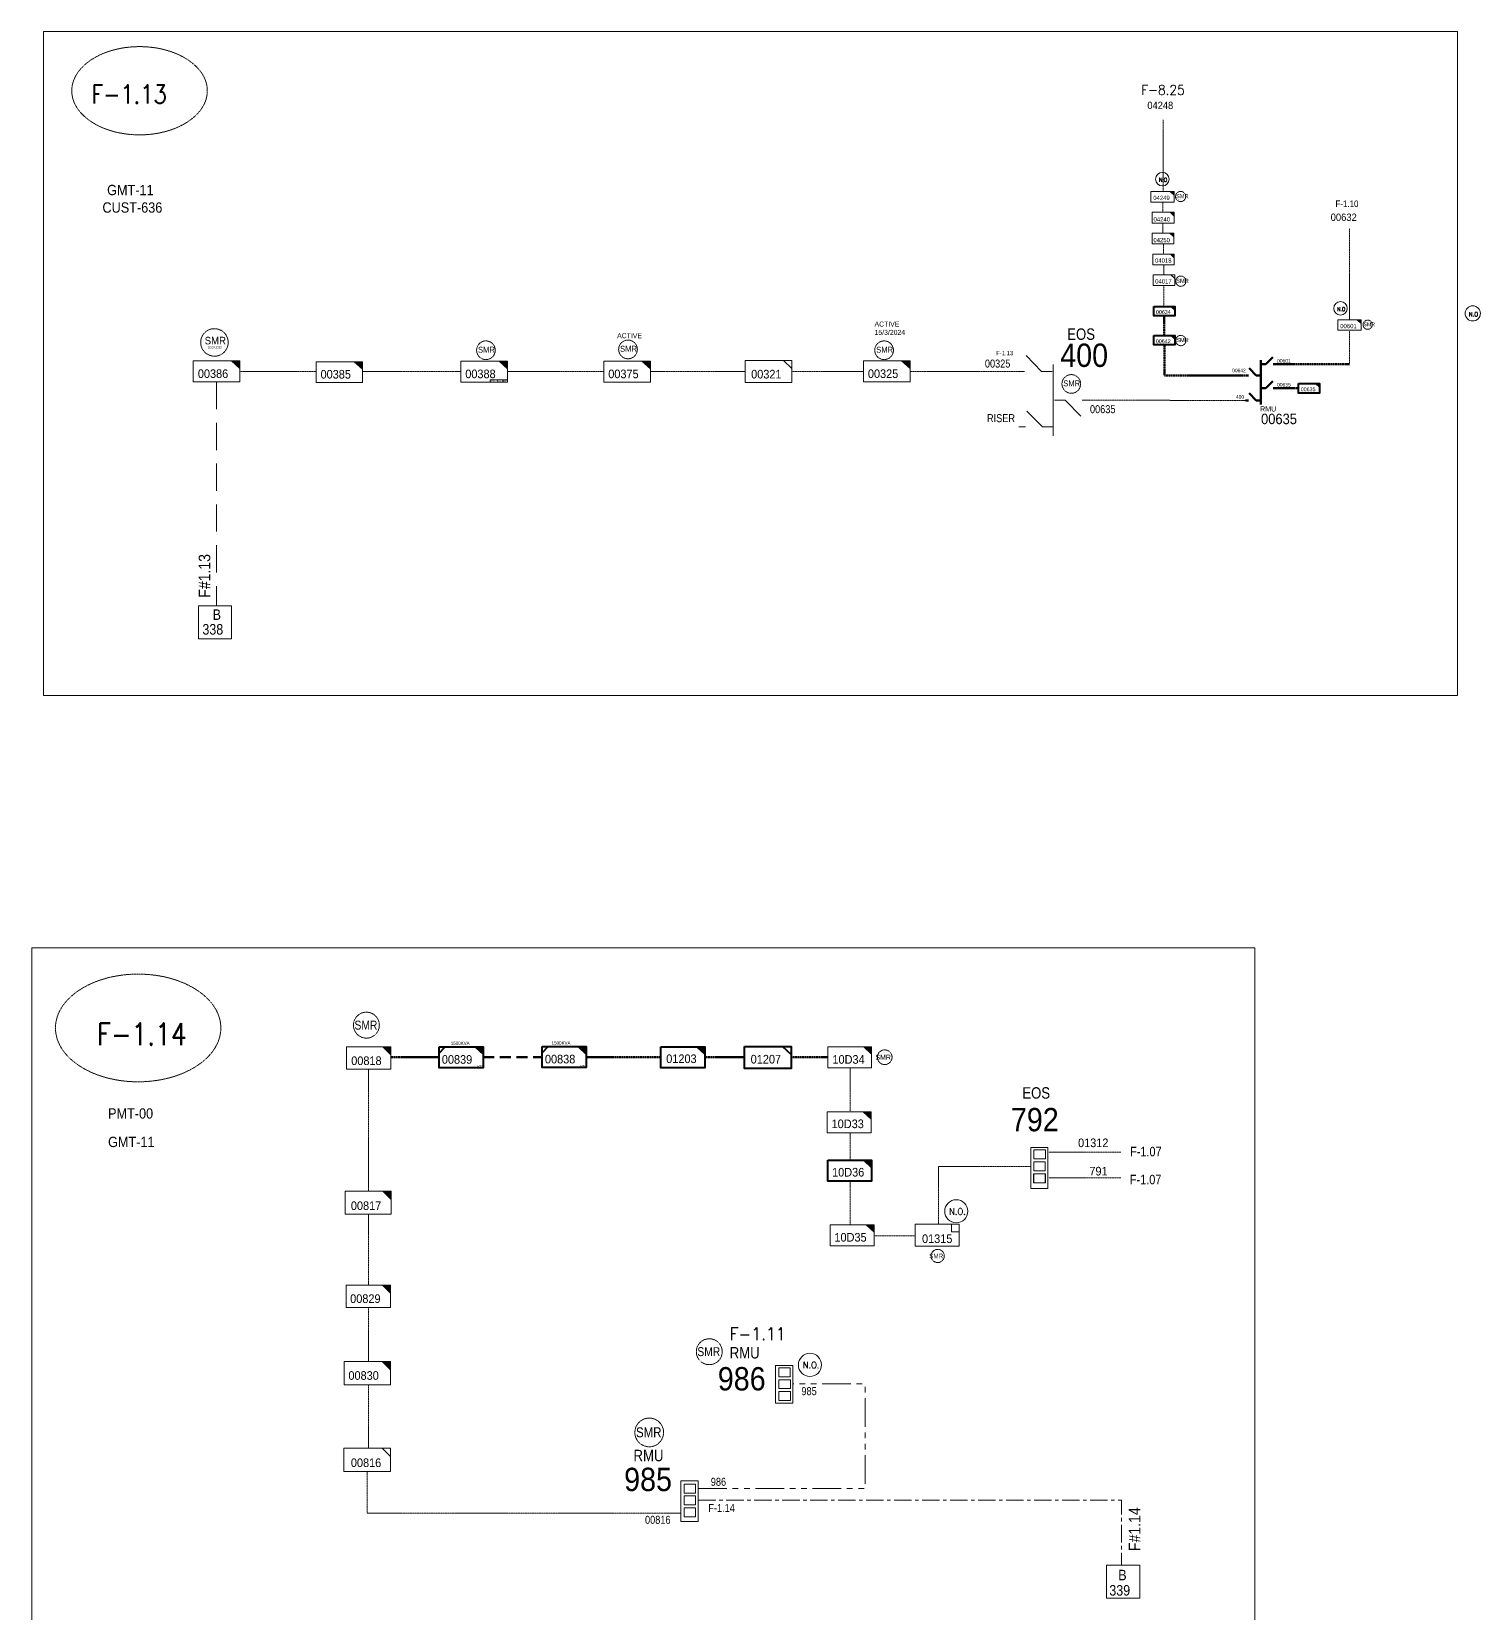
# Model space of a CAD drawing. Header units: metres. Extents: x 65984 to 144644, y -19036 to 23726.
# Drawn here: x 115226 to 116468, y 6545 to 7901 of the extents above; entities that cross this region are included whole.
import ezdxf
from ezdxf.enums import TextEntityAlignment as Align

# ---------------------------------------------------------------- set-up
doc = ezdxf.new("R2010")
doc.units = ezdxf.units.M
doc.header["$MEASUREMENT"] = 0
for name, pattern in [('( Center )', [2, 1.25, -0.25, 0.25, -0.25]), ('( Phantom )', [2.5, 1.25, -0.25, 0.25, -0.25, 0.25, -0.25]), ('DGN Style 3', [0.013877, 0, -0.013877]), ('HIDDEN2', [2381.25, 1587.5, -793.75])]:
    doc.linetypes.add(name, pattern=pattern)
doc.layers.get('0').update_dxf_attribs({"color": 95, "lineweight": 40})
for name, color, linetype, lineweight in [('CONTRACTOR NAME', 95, 'Continuous', 40), ('d_eos', 111, 'Continuous', 40), ('d_eos no', 121, 'Continuous', 40), ('d_switch', 95, 'Continuous', 40), ('d_tf no', 6, 'Continuous', 40), ('d_ug cable', 95, 'Continuous', 40), ('d_ug main line', 95, 'Continuous', 40), ('d_unit sub', 7, 'Continuous', 40), ('FDR  1  05', 172, 'Continuous', 40), ('FDR  1  16', 234, 'Continuous', 40), ('fedr no', 95, 'Continuous', 40), ('GRID STATION 01', 7, 'Continuous', 40), ('Level 37', 7, 'Continuous', 0), ('O H MAIN FEEDER', 4, 'Continuous', 100), ('SW N O', 114, 'Continuous', 30)]:
    doc.layers.add(name, color=color, linetype=linetype, lineweight=lineweight)
doc.styles.add('NASKHF', font='naskhf.shx', dxfattribs={"height": 8})
doc.styles.add('Style-Arial', font='arial.ttf')
doc.styles.add('Style-ENGINEERING', font='ENGINEERING.shx')
doc.styles.add('Style-msdefault', font='msdefault.shx')
doc.styles.add('Style-STANDARD', font='STANDARD.shx')

# ---------------------------------------------------------------- blocks, each defined once
blk = doc.blocks.new('TF_8')
at = {"color": 0, "linetype": 'ByBlock', "lineweight": -2}
blk.add_line((6.3, 4.95), (9.9, 1.35), dxfattribs=at)
blk.add_3dface([(-10.1, 4.95), (9.9, 4.95), (9.9, -5.05), (-10.1, -5.05)], dxfattribs=at)
blk = doc.blocks.new('exist.us-1000kva')
at = {"color": 0, "linetype": 'ByBlock', "lineweight": -2, "flags": 128}
blk.add_lwpolyline([(40, 12.9), (32.8, 20), (40, 20)], close=True, dxfattribs=at)
at = {"color": 0, "linetype": 'ByBlock', "lineweight": -2, "extrusion": (0, 0, -1)}
blk.add_solid([(-40, 12.9), (-32.8, 20), (-40, 20)], dxfattribs=at)
at = {"color": 0, "linetype": 'ByBlock', "lineweight": -2, "xscale": 2, "yscale": 2}
blk.add_blockref('TF_8', (20.2, 10.1), dxfattribs=at)
blk = doc.blocks.new('TF3')
at = {"color": 0, "linetype": 'ByBlock', "lineweight": -2}
for p, q in [((11.3, 9), (18.3, 9)), ((18.3, 9), (18.3, 2))]:
    blk.add_line(p, q, dxfattribs=at)
at = {"color": 0, "linetype": 'ByBlock', "lineweight": -2, "flags": 128}
blk.add_lwpolyline([(18.3, 2), (11.3, 2), (11.3, 9)], dxfattribs=at)
at = {"color": 0, "linetype": 'ByBlock', "lineweight": -2}
blk.add_3dface([(-21.7, 9), (18.3, 9), (18.3, -11), (-21.7, -11)], dxfattribs=at)
blk = doc.blocks.new('*U893')
at = {"layer": 'SW N O', "color": 3, "lineweight": 13}
blk.add_circle((0, 0), 16.8, dxfattribs=at)
at = {"layer": 'SW N O', "color": 3, "lineweight": 13, "style": 'Style-STANDARD'}
blk.add_text('N.O.', height=9.6, dxfattribs=at).set_placement((1.7, -0.2), align=Align.MIDDLE_CENTER)
blk = doc.blocks.new('*U3584')
at = {"layer": 'SW N O', "color": 3, "lineweight": 13, "ltscale": 0.426762}
blk.add_circle((0, 0), 16.8, dxfattribs=at)
at = {"layer": 'SW N O', "color": 3, "lineweight": 13, "insert": (1.7, -1.8), "char_height": 9.6, "attachment_point": 5, "line_spacing_factor": 0.6, "style": 'Style-STANDARD'}
blk.add_mtext('N.O', dxfattribs=at)
blk = doc.blocks.new('*U3621')
at = {"layer": 'SW N O', "color": 3, "lineweight": 13, "ltscale": 0.426762}
blk.add_circle((0, 0), 16.8, dxfattribs=at)
at = {"layer": 'SW N O', "color": 3, "lineweight": 13, "insert": (1.7, -1.8), "char_height": 9.6, "attachment_point": 5, "line_spacing_factor": 0.6, "style": 'Style-STANDARD'}
blk.add_mtext('N.O', dxfattribs=at)

msp = doc.modelspace()

# ---------------------------------------------------------------- linework, layer by layer
at = {"layer": 'CONTRACTOR NAME', "color": 2, "lineweight": 13, "ltscale": 0.498271, "flags": 128}
for points in [[(115630.2, 7600.3), (115619.4, 7600.3), (115619.4, 7602.2), (115630.2, 7602.2)], [(115634.2, 7600.3), (115630.2, 7600.3), (115630.2, 7602.2), (115634.2, 7602.2)]]:
    msp.add_lwpolyline(points, close=True, dxfattribs=at)
at = {"layer": 'd_eos', "color": 2, "linetype": 'Continuous', "lineweight": 13, "ltscale": 1.251149}
for p, q in [((116092.2, 7609.5), (116078.9, 7623.2)), ((116077.7, 7609.5), (116072.1, 7609.5)), ((116101.4, 7609.5), (116092.2, 7609.5)), ((116102.1, 7615.5), (116102.1, 7554.3)), ((116103.4, 7584.8), (116112.5, 7584.8)), ((116112.5, 7584.8), (116125.8, 7571.1)), ((116127.1, 7584.8), (116132.7, 7584.8)), ((116093, 7561.9), (116079.6, 7575.6)), ((116078.4, 7561.9), (116072.8, 7561.9)), ((116102.1, 7561.9), (116093, 7561.9))]:
    msp.add_line(p, q, dxfattribs=at)
at = {"layer": 'd_eos', "color": 7, "linetype": 'Continuous', "lineweight": 211, "ltscale": 0.563017}
for p, q in [((116276.2, 7606.1), (116270.2, 7612.3)), ((116280.3, 7581.3), (116280.3, 7619.2)), ((116280.3, 7615.8), (116284.4, 7615.8)), ((116284.4, 7615.8), (116290.4, 7621.9)), ((116290.9, 7615.8), (116293.4, 7615.8)), ((116269.6, 7606.1), (116267.1, 7606.1)), ((116280.3, 7606.1), (116276.2, 7606.1)), ((116280.3, 7595.1), (116284.4, 7595.1)), ((116284.4, 7595.1), (116290.4, 7601.2)), ((116290.9, 7595.1), (116293.4, 7595.1)), ((116269.6, 7584.7), (116267.1, 7584.7)), ((116276.2, 7584.7), (116270.2, 7590.9)), ((116280.3, 7584.7), (116276.2, 7584.7))]:
    msp.add_line(p, q, dxfattribs=at)
at = {"layer": 'd_ug cable', "color": 191, "linetype": 'DGN Style 3', "lineweight": 100}
msp.add_line((116293.4, 7595.1), (116312.6, 7595.1), dxfattribs=at)
at = {"layer": 'd_ug cable', "color": 40, "linetype": 'DGN Style 3', "lineweight": 13, "flags": 128}
msp.add_lwpolyline([(116196.4, 7763.9), (116196.4, 7825.3)], dxfattribs=at)
at = {"layer": 'd_ug cable', "color": 191, "linetype": 'DGN Style 3', "lineweight": 13, "flags": 128}
for points in [[(116196.3, 7746.1), (116196.3, 7746.1), (116196.2, 7754.6)], [(116196.3, 7728.1), (116196.3, 7728.1), (116196.2, 7736.7)], [(116196.7, 7710.2), (116196.7, 7710.2), (116196.7, 7718.8)], [(116197, 7692.5), (116197, 7692.5), (116196.9, 7701.1)], [(115404.9, 7609.5), (115470.1, 7609.5)], [(115510.1, 7609.5), (115594.7, 7609.5)], [(115634.2, 7609.5), (115716.8, 7609.5)], [(115756.8, 7609.5), (115838.2, 7609.5)], [(115878.2, 7609.5), (115939.4, 7609.5)], [(116267.1, 7584.7), (116132.8, 7584.8)]]:
    msp.add_lwpolyline(points, dxfattribs=at)
at = {"layer": 'd_ug cable', "color": 202, "linetype": 'DGN Style 3', "lineweight": 13, "flags": 128}
for points in [[(116356.3, 7654), (116356.3, 7732.2)], [(116356.2, 7615.8), (116356.3, 7644.1)]]:
    msp.add_lwpolyline(points, dxfattribs=at)
at = {"layer": 'd_ug cable', "color": 214, "linetype": 'DGN Style 3', "lineweight": 13, "flags": 128}
msp.add_lwpolyline([(116197, 7665.3), (116197, 7683.3)], dxfattribs=at)
at = {"layer": 'd_ug cable', "color": 191, "linetype": 'DGN Style 3', "lineweight": 100, "flags": 128}
for points in [[(116197.4, 7640.4), (116197.4, 7657.2)], [(116266.8, 7606.1), (116197.5, 7606.1), (116197.5, 7632.3)], [(116293.4, 7615.8), (116356.2, 7615.8)]]:
    msp.add_lwpolyline(points, dxfattribs=at)
at = {"layer": 'd_ug cable', "color": 2, "linetype": 'DGN Style 3', "lineweight": 13, "flags": 128}
msp.add_lwpolyline([(115979.4, 7609.5), (116072.1, 7609.5)], dxfattribs=at)
at = {"layer": 'd_ug cable', "color": 41, "linetype": 'DGN Style 3', "lineweight": 100, "flags": 128}
for points in [[(115534.2, 7021.5), (115575.7, 7021.5)], [(115701.7, 7021.5), (115765.8, 7021.5)], [(115803.4, 7021.5), (115837.4, 7021.5)], [(115877.4, 7021.5), (115908.9, 7021.5)]]:
    msp.add_lwpolyline(points, dxfattribs=at)
at = {"layer": 'd_ug cable', "color": 41, "linetype": 'HIDDEN2', "lineweight": 140, "ltscale": 0.006}
msp.add_lwpolyline([(115613.3, 7021.5), (115664.1, 7021.5)], dxfattribs=at)
at = {"layer": 'd_ug cable', "color": 41, "linetype": 'DGN Style 3', "lineweight": 13, "flags": 128}
for points in [[(115928.2, 7012.5), (115928.2, 6974.8)], [(115515.2, 6906.6), (115515.2, 7011.4)], [(115928.2, 6956.8), (115928.2, 6933.3)], [(116003.9, 6878.2), (116003.9, 6927.7), (116082.9, 6927.7)], [(115928.2, 6915.3), (115928.2, 6877.7)], [(115515.2, 6826.1), (115515.2, 6887)], [(115948.6, 6868.4), (115983.8, 6868.4)], [(115515.1, 6760.6), (115515.1, 6807)], [(115515.1, 6686.4), (115515.1, 6740.6)], [(115782.4, 6630.6), (115514, 6630.6), (115514, 6666.4)]]:
    msp.add_lwpolyline(points, dxfattribs=at)
at = {"layer": 'd_ug cable', "color": 9, "linetype": 'Continuous', "lineweight": 13, "flags": 128}
for points in [[(116082.9, 6909), (116082.9, 6944.1), (116097.6, 6944.1), (116097.6, 6909)], [(116085.6, 6934.3), (116085.6, 6942), (116095.6, 6942), (116095.6, 6934.3)], [(116085.6, 6931.8), (116095.4, 6931.8), (116095.4, 6924.1), (116085.6, 6924.1)], [(116085.4, 6913.8), (116085.4, 6921.5), (116095.4, 6921.5), (116095.4, 6913.8)], [(116085.6, 6921.5), (116095.6, 6921.5), (116095.6, 6913.9), (116085.6, 6913.9)]]:
    msp.add_lwpolyline(points, close=True, dxfattribs=at)
at = {"layer": 'd_ug cable', "color": 1, "linetype": 'DGN Style 3', "lineweight": 13, "flags": 128}
for points in [[(116160.1, 6940.2), (116098.4, 6940.2)], [(116160.1, 6918.2), (116098.4, 6918.2)]]:
    msp.add_lwpolyline(points, dxfattribs=at)
at = {"layer": 'd_ug cable', "color": 2, "linetype": 'Continuous', "lineweight": 13, "flags": 128}
for points in [[(115864.2, 6725), (115864.2, 6757.3), (115878.9, 6757.3), (115878.9, 6725)], [(115866.9, 6755.3), (115876.7, 6755.3), (115876.7, 6747.6), (115866.9, 6747.6)], [(115866.9, 6745), (115876.9, 6745), (115876.9, 6737.4), (115866.9, 6737.4)], [(115866.9, 6734.9), (115876.9, 6734.9), (115876.9, 6727.2), (115866.9, 6727.2)], [(115866.9, 6727.2), (115866.9, 6734.9), (115876.9, 6734.9), (115876.9, 6727.2)], [(115783, 6623.5), (115783, 6658.3), (115797.7, 6658.3), (115797.7, 6623.5)], [(115785.7, 6647.8), (115785.7, 6655.5), (115795.6, 6655.5), (115795.6, 6647.8)], [(115785.7, 6645.3), (115795.5, 6645.3), (115795.5, 6637.6), (115785.7, 6637.6)], [(115785.7, 6635), (115795.6, 6635), (115795.6, 6627.4), (115785.7, 6627.4)]]:
    msp.add_lwpolyline(points, close=True, dxfattribs=at)
at = {"layer": 'd_ug cable', "color": 2, "linetype": 'DGN Style 3', "lineweight": 13}
for centre, radius in [((116211.4, 7759.5), 4.41), ((116211.6, 7686.9), 4.41), ((116371.8, 7649.6), 3.97), ((115383, 7634.4), 11.8), ((115615.8, 7627.7), 8.01), ((115737.6, 7628.4), 8.01), ((115957.2, 7627.7), 8.01), ((116211.6, 7636), 4.41), ((116117.7, 7598.8), 8.01), ((115513.3, 7049), 11.1), ((115957.7, 7021.5), 6.3), ((116003.1, 6851.1), 5.67), ((115807.3, 6769), 11.1), ((115755.8, 6699.8), 12.3)]:
    msp.add_circle(centre, radius, dxfattribs=at)
at = {"layer": 'd_ug main line', "color": 191, "linetype": 'HIDDEN2', "lineweight": 13, "ltscale": 0.0147}
msp.add_lwpolyline([(115383.6, 7600.5), (115384.9, 7600.5), (115384.9, 7408.6)], dxfattribs=at)
at = {"layer": 'd_ug main line', "color": 41, "linetype": '( Phantom )', "lineweight": 13, "ltscale": 19.6, "flags": 128}
msp.add_lwpolyline([(115797.9, 6651.8), (115941, 6651.8), (115941, 6741.4), (115878.9, 6741.4)], dxfattribs=at)
at = {"layer": 'FDR  1  05', "color": 41, "linetype": 'Continuous', "lineweight": 40}
for p, q in [((115575.7, 7025), (115580.9, 7030.5)), ((115664.1, 7025.3), (115669.2, 7030.7))]:
    msp.add_line(p, q, dxfattribs=at)
at = {"layer": 'FDR  1  16', "color": 41, "linetype": '( Center )', "lineweight": 13, "ltscale": 12, "flags": 128}
msp.add_lwpolyline([(115797.8, 6641.7), (116160.6, 6641.7), (116160.6, 6586.1)], dxfattribs=at)
at = {"layer": 'fedr no', "color": 82, "linetype": 'DGN Style 3', "lineweight": 13, "true_color": 0x1dc70e}
for centre, major_axis in [((115318.8, 7850.2), (58.1, 0)), ((115317.6, 7046.6), (70.9, 0))]:
    msp.add_ellipse(centre, major_axis=major_axis, ratio=0.651175, dxfattribs=at)
at = {"layer": 'GRID STATION 01', "color": 191, "lineweight": 13, "ltscale": 0.379284, "flags": 128}
msp.add_lwpolyline([(115397.7, 7380.2), (115369.3, 7380.2), (115369.3, 7408.6), (115397.7, 7408.6)], close=True, dxfattribs=at)
at = {"layer": 'GRID STATION 01', "color": 41, "lineweight": 13, "ltscale": 0.379284, "flags": 128}
msp.add_lwpolyline([(116176.4, 6586.1), (116176.4, 6557.8), (116148, 6557.8), (116148, 6586.1)], close=True, dxfattribs=at)
at = {"layer": 'O H MAIN FEEDER', "color": 140, "linetype": 'Continuous', "lineweight": 13, "flags": 128}
for points in [[(115236.4, 7900.9), (116448.7, 7900.9), (116448.7, 7331.8), (115236.4, 7331.8)], [(115226.3, 7115.2), (116275.2, 7115.2), (116275.2, 6496.7), (115226.3, 6496.7)]]:
    msp.add_lwpolyline(points, close=True, dxfattribs=at)

# ---------------------------------------------------------------- block references
at = {"layer": 'd_unit sub', "color": 191, "linetype": 'Continuous', "lineweight": 13, "xscale": 0.4579493463957343, "yscale": 0.4579493463957343, "zscale": 0.4267622666565712, "rotation": 359.9999999999999}
msp.add_blockref('exist.us-1000kva', (116187.6, 7701), dxfattribs=at)
at = {"layer": 'd_unit sub', "color": 2, "linetype": 'Continuous', "lineweight": 13, "xscale": 0.9287120526246042, "yscale": 0.9287120526246042, "zscale": 0.4267622666565712, "rotation": 359.9999999999999}
msp.add_blockref('TF_8', (116197.2, 7687.9), dxfattribs=at)
at = {"layer": 'FDR  1  05', "color": 2, "linetype": 'Continuous', "lineweight": 13, "xscale": 0.5, "yscale": 0.45, "zscale": 0.4267622666565712}
for p in [(116186, 7754.8), (116346.3, 7644.9)]:
    msp.add_blockref('exist.us-1000kva', p, dxfattribs=at)
at = {"layer": 'FDR  1  05', "color": 191, "linetype": 'Continuous', "lineweight": 13, "xscale": 0.469928342256575, "yscale": 0.469928342256575, "zscale": 0.4267622666565712, "rotation": 359.9999999999999}
for p in [(116187, 7736.6), (116186.9, 7718.8)]:
    msp.add_blockref('exist.us-1000kva', p, dxfattribs=at)
at = {"layer": 'FDR  1  05', "color": 191, "linetype": 'Continuous', "lineweight": 40, "xscale": 0.45, "yscale": 0.405, "zscale": 0.3840860399909141}
for p in [(116188.5, 7657.2), (116312.6, 7591)]:
    msp.add_blockref('exist.us-1000kva', p, dxfattribs=at)
at = {"layer": 'FDR  1  05', "color": 2, "linetype": 'Continuous', "lineweight": 40, "xscale": 0.45, "yscale": 0.405, "zscale": 0.3840860399909141}
msp.add_blockref('exist.us-1000kva', (116188.5, 7632.3), dxfattribs=at)
at = {"layer": 'FDR  1  05', "color": 2, "linetype": 'Continuous', "lineweight": 13, "yscale": 0.9, "zscale": 0.8535245333131425}
for p in [(115364.9, 7600.5), (115594.2, 7600.3), (115716.8, 7600.3), (115939.4, 7600.5)]:
    msp.add_blockref('exist.us-1000kva', p, dxfattribs=at)
at = {"layer": 'FDR  1  05', "color": 191, "linetype": 'Continuous', "lineweight": 13, "yscale": 0.9, "zscale": 0.8535245333131425}
msp.add_blockref('exist.us-1000kva', (115470.1, 7599.9), dxfattribs=at)
at = {"layer": 'FDR  1  05', "color": 191, "linetype": 'Continuous', "lineweight": 13, "xscale": 2, "yscale": 1.9, "zscale": 0.8535245333131425}
msp.add_blockref('TF_8', (115858.4, 7609.6), dxfattribs=at)
at = {"layer": 'FDR  1  05', "color": 2, "linetype": 'Continuous', "lineweight": 13, "rotation": 359.9999999999999}
for name, p, xscale, yscale, zscale in [('exist.us-1000kva', (115496.2, 7011.4), 0.9509310187453988, 0.9509310187453988, 0.8535245333131425), ('exist.us-1000kva', (115908.9, 7012.5), 0.94, 0.9, 0.8535245333131425), ('TF3', (116004.3, 6869.8), 0.9474331800656152, 0.9474331800656152, 0.2601542777538454)]:
    msp.add_blockref(name, p, dxfattribs=dict(at, xscale=xscale, yscale=yscale, zscale=zscale))
at = {"layer": 'FDR  1  05', "color": 41, "linetype": 'Continuous', "lineweight": 40, "xscale": 0.94, "yscale": 0.9, "zscale": 0.8535245333131425, "rotation": 359.9999999999999}
for p in [(115575.7, 7012.5), (115664.1, 7012.7), (115765.8, 7012.5), (115908.9, 6915.3)]:
    msp.add_blockref('exist.us-1000kva', p, dxfattribs=at)
at = {"layer": 'FDR  1  05', "color": 41, "linetype": 'Continuous', "lineweight": 40, "xscale": 2, "yscale": 1.9, "zscale": 0.8535245333131425}
msp.add_blockref('TF_8', (115857.6, 7021.3), dxfattribs=at)
at = {"layer": 'FDR  1  05', "color": 41, "linetype": 'Continuous', "lineweight": 13, "zscale": 0.8535245333131425, "rotation": 359.9999999999999}
for p, xscale, yscale in [((115908.5, 6956.8), 0.94, 0.9), ((115495.2, 6886.9), 0.984906032814387, 0.984906032814387), ((115911, 6859.9), 0.94, 0.9), ((115496, 6807), 0.952348532824765, 0.952348532824765), ((115494.1, 6740.6), 0.9973563065527415, 0.9973563065527415)]:
    msp.add_blockref('exist.us-1000kva', p, dxfattribs=dict(at, xscale=xscale, yscale=yscale))
at = {"layer": 'FDR  1  05', "color": 41, "linetype": 'Continuous', "lineweight": 13, "xscale": 2, "yscale": 2, "zscale": 0.8535245333131425}
msp.add_blockref('TF_8', (115514.2, 6676.5), dxfattribs=at)
at = {"layer": 'SW N O', "color": 3, "lineweight": 13}
for name, p, xscale, yscale, zscale in [('*U3621', (116195.8, 7774.4), 0.3437540303649678, 0.3437540303649678, 0.3437540303649678), ('*U3621', (116348.5, 7663.6), 0.3437540303649678, 0.3437540303649678, 0.3437540303649678), ('*U3584', (116461.9, 7659.3), 0.3878182480161044, 0.3878182480161044, 0.3878182480161044), ('*U893', (116019.1, 6889.4), 0.5901389270844287, 0.5901389270844287, 0.5901389270844287), ('*U893', (115893.6, 6757.7), 0.5901389270844287, 0.5901389270844287, 0.5901389270844287)]:
    msp.add_blockref(name, p, dxfattribs=dict(at, xscale=xscale, yscale=yscale, zscale=zscale))

# ---------------------------------------------------------------- texts
at = {"layer": 'CONTRACTOR NAME', "color": 2, "lineweight": 13, "style": 'Style-msdefault', "width": 0.945946}
for s, height, p in [('2017.10.02', 1.29, (115619.8, 7601.9)), ('BDC', 1.14, (115630.9, 7601.8))]:
    msp.add_text(s, height=height, dxfattribs=at).set_placement(p, align=Align.TOP_LEFT)
at = {"layer": 'd_eos no', "color": 7, "linetype": 'Continuous', "lineweight": 13, "style": 'Style-Arial', "width": 0.88}
for s, height, p in [('GMT-11', 8.84, (115291, 7769.5)), ('CUST-636', 8.84, (115287, 7754.5)), ('PMT-00', 8.84, (115291.8, 6977.7)), ('792', 20, (116065.9, 6978)), ('GMT-11', 8.84, (115291.8, 6953.3))]:
    msp.add_text(s, height=height, dxfattribs=at).set_placement(p, align=Align.TOP_LEFT)
at = {"layer": 'd_eos no', "color": 2, "linetype": 'Continuous', "lineweight": 13, "style": 'Style-Arial', "width": 0.88}
for s, p in [('400', (116108.2, 7633.4)), ('986', (115814.6, 6755.8)), ('985', (115734.3, 6669.5))]:
    msp.add_text(s, height=20, dxfattribs=at).set_placement(p, align=Align.TOP_LEFT)
at = {"layer": 'd_eos no', "color": 7, "linetype": 'Continuous', "lineweight": 140, "style": 'Style-Arial', "width": 0.88}
msp.add_text('00635', height=9, dxfattribs=at).set_placement((116280.4, 7573.3), align=Align.TOP_LEFT)
at = {"layer": 'd_switch', "color": 1, "linetype": 'Continuous', "lineweight": 30, "style": 'Style-ENGINEERING', "width": 0.857143}
for p in [(116207.5, 7761.6), (116207.7, 7689), (116207.7, 7638.2)]:
    msp.add_text('SMR', height=3.51, rotation=0.0026, dxfattribs=at).set_placement(p, align=Align.TOP_LEFT)
at = {"layer": 'd_switch', "color": 2, "linetype": 'Continuous', "lineweight": 13, "style": 'Style-msdefault', "width": 0.9}
for s, height, p in [('F-1.10', 5.67, (116344.2, 7756.1)), ('F-1.13', 3.68, (116053.3, 7627.1))]:
    msp.add_text(s, height=height, rotation=360, dxfattribs=at).set_placement(p, align=Align.TOP_LEFT)
at = {"layer": 'd_switch', "color": 1, "linetype": 'Continuous', "lineweight": 30, "ltscale": 0.9, "style": 'Style-ENGINEERING', "width": 0.857143}
msp.add_text('SMR', height=3.16, rotation=0.0026, dxfattribs=at).set_placement((116368.4, 7651.5), align=Align.TOP_LEFT)
at = {"layer": 'd_switch', "color": 7, "linetype": 'Continuous', "lineweight": 13, "style": 'Style-ENGINEERING', "width": 0.857143}
for s, p in [('00325', (116043.6, 7619.7)), ('RISER', (116045.4, 7572.9)), ('00635', (116133.7, 7580.6)), ('985', (115886.3, 6738.6)), ('986', (115808.6, 6660.9)), ('F-1.14', (115806.5, 6638.4)), ('00816', (115752.2, 6628.3))]:
    msp.add_text(s, height=6.86, dxfattribs=at).set_placement(p, align=Align.TOP_LEFT)
at = {"layer": 'd_switch', "color": 7, "linetype": 'Continuous', "lineweight": 30, "style": 'Style-ENGINEERING', "width": 0.857143}
for s, p in [('00642', (116255.5, 7611.9)), ('00601', (116294.1, 7620.1)), ('00635', (116294.1, 7599.7))]:
    msp.add_text(s, height=3.09, dxfattribs=at).set_placement(p, align=Align.TOP_LEFT)
msp.add_text('400', height=3.09, dxfattribs=at).set_placement((116265.9, 7589.3), align=Align.TOP_RIGHT)
at = {"layer": 'd_switch', "color": 2, "linetype": 'Continuous', "lineweight": 30, "style": 'Style-msdefault', "width": 0.857143}
for p in [(116168.1, 6944.7), (116167.9, 6920.7)]:
    msp.add_text('F-1.07', height=8.16, dxfattribs=at).set_placement(p, align=Align.TOP_LEFT)
at = {"layer": 'd_tf no', "color": 7, "linetype": 'Continuous', "lineweight": 13, "style": 'Style-msdefault', "width": 0.945946}
for s, height, p in [('04248', 6.31, (116182.9, 7840.8)), ('00632', 6.36, (116340.1, 7744.9))]:
    msp.add_text(s, height=height, dxfattribs=at).set_placement(p, align=Align.TOP_LEFT)
at = {"layer": 'd_tf no', "color": 121, "linetype": 'Continuous', "lineweight": 13, "style": 'Style-msdefault', "width": 0.945946}
for s, height, p in [('04249', 3.7, (116188, 7760.2)), ('00325', 7.4, (115943.3, 7611.3)), ('01315', 7.4, (115989.7, 6869.6))]:
    msp.add_text(s, height=height, dxfattribs=at).set_placement(p, align=Align.TOP_LEFT)
at = {"layer": 'd_tf no', "color": 191, "linetype": 'Continuous', "lineweight": 13, "style": 'Style-msdefault', "width": 0.945946}
for s, height, p in [('04240', 3.7, (116188.2, 7741.8)), ('04250', 3.7, (116188.1, 7724)), ('04018', 3.7, (116189.5, 7706.5)), ('00385', 7.4, (115474, 7610.8)), ('00321', 7.4, (115843.2, 7610.9))]:
    msp.add_text(s, height=height, dxfattribs=at).set_placement(p, align=Align.TOP_LEFT)
at = {"layer": 'd_tf no', "color": 2, "linetype": 'Continuous', "lineweight": 13, "style": 'Style-msdefault', "width": 0.945946}
for s, height, p in [('04017', 3.7, (116189.6, 7688.6)), ('00601', 3.7, (116348.3, 7650.3)), ('00386', 7.4, (115368.8, 7611.3)), ('00388', 7.4, (115598.1, 7611.1)), ('00375', 7.4, (115720.7, 7611.1)), ('00818', 7.4, (115500.3, 7022.2)), ('10D34', 7.4, (115912.9, 7023.3))]:
    msp.add_text(s, height=height, dxfattribs=at).set_placement(p, align=Align.TOP_LEFT)
at = {"layer": 'd_tf no', "color": 191, "linetype": 'Continuous', "lineweight": 40, "style": 'Style-msdefault', "width": 0.945946}
for s, p in [('00634', (116190.2, 7662.1)), ('00635', (116314.4, 7595.9))]:
    msp.add_text(s, height=3.33, dxfattribs=at).set_placement(p, align=Align.TOP_LEFT)
at = {"layer": 'd_tf no', "color": 1, "linetype": 'Continuous', "lineweight": 40, "style": 'Style-msdefault', "width": 0.945946}
for height, p in [(6.47, (115374.7, 7639.2)), (5.15, (115609, 7630.7)), (5.15, (115730.8, 7631.5)), (5.15, (115950.4, 7630.7)), (5.15, (116110.8, 7601.9))]:
    msp.add_text('SMR', height=height, dxfattribs=at).set_placement(p, align=Align.TOP_LEFT)
at = {"layer": 'd_tf no', "color": 2, "linetype": 'Continuous', "lineweight": 40, "style": 'Style-msdefault', "width": 0.945946}
msp.add_text('00642', height=3.33, dxfattribs=at).set_placement((116190.2, 7637.1), align=Align.TOP_LEFT)
at = {"layer": 'd_tf no', "color": 41, "linetype": 'Continuous', "lineweight": 40, "style": 'Style-msdefault', "width": 0.945946}
for s, height, p in [('1500KVA', 2.79, (115585.6, 7034.9)), ('1500KVA', 2.79, (115672.1, 7035.1)), ('00839', 7.4, (115578, 7023.3)), ('MTC', 1.7, (115608.5, 7014.5)), ('00838', 7.4, (115666.4, 7023.6)), ('MTC', 1.7, (115696.8, 7014.7)), ('01203', 7.4, (115770.4, 7023.9)), ('01207', 7.4, (115842.8, 7023.5)), ('10D36', 7.4, (115912.6, 6926.6))]:
    msp.add_text(s, height=height, dxfattribs=at).set_placement(p, align=Align.TOP_LEFT)
at = {"layer": 'd_tf no', "color": 41, "linetype": 'Continuous', "lineweight": 13, "style": 'Style-msdefault', "width": 0.945946}
for s, p in [('10D33', (115912.2, 6968.1)), ('01312', (116123.5, 6951.8)), ('791', (116133.2, 6927.5)), ('00817', (115500, 6897.9)), ('10D35', (115914.6, 6870.8)), ('00829', (115499.4, 6818.2)), ('00830', (115497.9, 6752.3)), ('00816', (115500, 6677.5))]:
    msp.add_text(s, height=7.4, dxfattribs=at).set_placement(p, align=Align.TOP_LEFT)
at = {"layer": 'd_tf no', "color": 121, "linetype": 'Continuous', "lineweight": 13, "insert": (116209.8, 7757.5), "char_height": 0.454, "attachment_point": 1, "style": 'NASKHF'}
msp.add_mtext('\\Fmsdefault;\\H1x;\\W0.945946;ACTIVE\\P19/10/2023', dxfattribs=at)
at = {"layer": 'd_tf no', "color": 121, "linetype": 'Continuous', "lineweight": 40, "attachment_point": 1, "style": 'NASKHF'}
for s, insert, char_height in [('\\Fmsdefault;\\H1x;\\W0.945946;ACTIVE\\P15/3/2024', (115949, 7652.3), 4.286), ('\\Fmsdefault;\\H1x;\\W0.945946;ACTIVE\\P', (116369.9, 7652.6), 0.655), ('\\Fmsdefault;\\H1x;\\W0.945946;ACTIVE\\P', (115728.3, 7642.3), 4.286)]:
    msp.add_mtext(s, dxfattribs=dict(at, insert=insert, char_height=char_height))
at = {"layer": 'd_tf no', "color": 7, "linetype": 'Continuous', "lineweight": 13, "true_color": 0xffffff, "insert": (115377.3, 7631), "char_height": 1.684, "width": 93.671, "attachment_point": 1, "style": 'NASKHF'}
msp.add_mtext('\\fCalibri|b0|i0|c178178|p39;20.09.2023\\P', dxfattribs=at)
at = {"layer": 'fedr no', "color": 6, "linetype": 'Continuous', "lineweight": 13, "style": 'Style-STANDARD', "width": 0.909091}
for s, height, p in [('F-1.13', 15.97, (115309.8, 7847.3)), ('F-1.14', 19, (115320.7, 7041.3))]:
    msp.add_text(s, height=height, dxfattribs=at).set_placement(p, align=Align.MIDDLE_CENTER)
at = {"layer": 'fedr no', "color": 2, "linetype": 'Continuous', "lineweight": 40, "insert": (116196.3, 7850.9), "char_height": 8.38, "attachment_point": 5, "style": 'Style-STANDARD'}
msp.add_mtext('F-8.25\\P', dxfattribs=at)
at = {"layer": 'fedr no', "color": 55, "linetype": 'Continuous', "lineweight": 40, "insert": (115848.8, 6784.3), "char_height": 10.8, "attachment_point": 5, "style": 'Style-STANDARD'}
msp.add_mtext('F-1.11', dxfattribs=at)
at = {"layer": 'GRID STATION 01', "color": 191, "linetype": 'Continuous', "lineweight": 13, "style": 'Style-msdefault', "width": 0.9}
msp.add_text('F#1.13', height=10, rotation=90, dxfattribs=at).set_placement((115369.5, 7415.5), align=Align.TOP_LEFT)
at = {"layer": 'GRID STATION 01', "color": 191, "linetype": 'Continuous', "lineweight": 13, "style": 'Style-msdefault', "width": 0.888889}
for s, p in [('B', (115381.5, 7405.5)), ('338', (115372.7, 7392.9))]:
    msp.add_text(s, height=9, dxfattribs=at).set_placement(p, align=Align.TOP_LEFT)
at = {"layer": 'GRID STATION 01', "color": 41, "linetype": 'Continuous', "lineweight": 13, "style": 'Style-msdefault', "width": 0.9}
msp.add_text('F#1.14', height=10, rotation=90, dxfattribs=at).set_placement((116167, 6598.1), align=Align.TOP_LEFT)
at = {"layer": 'GRID STATION 01', "color": 41, "linetype": 'Continuous', "lineweight": 13, "style": 'Style-msdefault', "width": 0.888889}
for s, p in [('B', (116158, 6582)), ('339', (116150.3, 6568.9))]:
    msp.add_text(s, height=9, dxfattribs=at).set_placement(p, align=Align.TOP_LEFT)
at = {"layer": 'Level 37', "color": 2, "linetype": 'Continuous', "lineweight": 13, "style": 'Style-msdefault', "width": 0.86}
for s, p in [('EOS', (116138, 7646.4)), ('RMU', (115850.5, 6773)), ('RMU', (115768, 6684.9))]:
    msp.add_text(s, height=9.8, rotation=0.0004, dxfattribs=at).set_placement(p, align=Align.TOP_RIGHT)
at = {"layer": 'Level 37', "color": 7, "linetype": 'Continuous', "lineweight": 100, "style": 'Style-msdefault', "width": 0.86}
msp.add_text('RMU', height=4.41, rotation=0.0004, dxfattribs=at).set_placement((116293.4, 7579.6), align=Align.TOP_RIGHT)
at = {"layer": 'Level 37', "color": 1, "linetype": 'Continuous', "lineweight": 13, "style": 'Style-msdefault', "width": 0.86}
msp.add_text('SMR', height=4.38, rotation=359.9996, dxfattribs=at).set_placement((115963.1, 7019.3), align=Align.RIGHT)
at = {"layer": 'Level 37', "color": 7, "linetype": 'Continuous', "lineweight": 13, "style": 'Style-msdefault', "width": 0.86}
msp.add_text('EOS', height=9.8, rotation=0.0004, dxfattribs=at).set_placement((116099.5, 6995.8), align=Align.TOP_RIGHT)
at = {"layer": 'Level 37', "color": 1, "linetype": 'Continuous', "lineweight": 13, "ltscale": 0.9, "style": 'Style-msdefault', "width": 0.86}
msp.add_text('SMR', height=3.94, rotation=359.9996, dxfattribs=at).set_placement((116007.9, 6849.1), align=Align.RIGHT)
at = {"layer": 'Level 37', "color": 1, "linetype": 'Continuous', "lineweight": 13, "ltscale": 1.753845, "char_height": 7.682, "width": 30.944, "attachment_point": 9, "rotation": 359.9996, "style": 'NASKHF'}
for insert in [(115522.7, 7045.1), (115816.7, 6765.1)]:
    msp.add_mtext('\\Fmsdefault;\\H1x;\\W0.86;SMR', dxfattribs=dict(at, insert=insert))
at = {"layer": 'Level 37', "color": 1, "linetype": 'Continuous', "lineweight": 13, "ltscale": 1.948717, "insert": (115766.3, 6695.5), "char_height": 8.535, "width": 34.382, "attachment_point": 9, "rotation": 359.9996, "style": 'NASKHF'}
msp.add_mtext('\\Fmsdefault;\\H1x;\\W0.86;SMR', dxfattribs=at)

doc.saveas('drawing.dxf')
